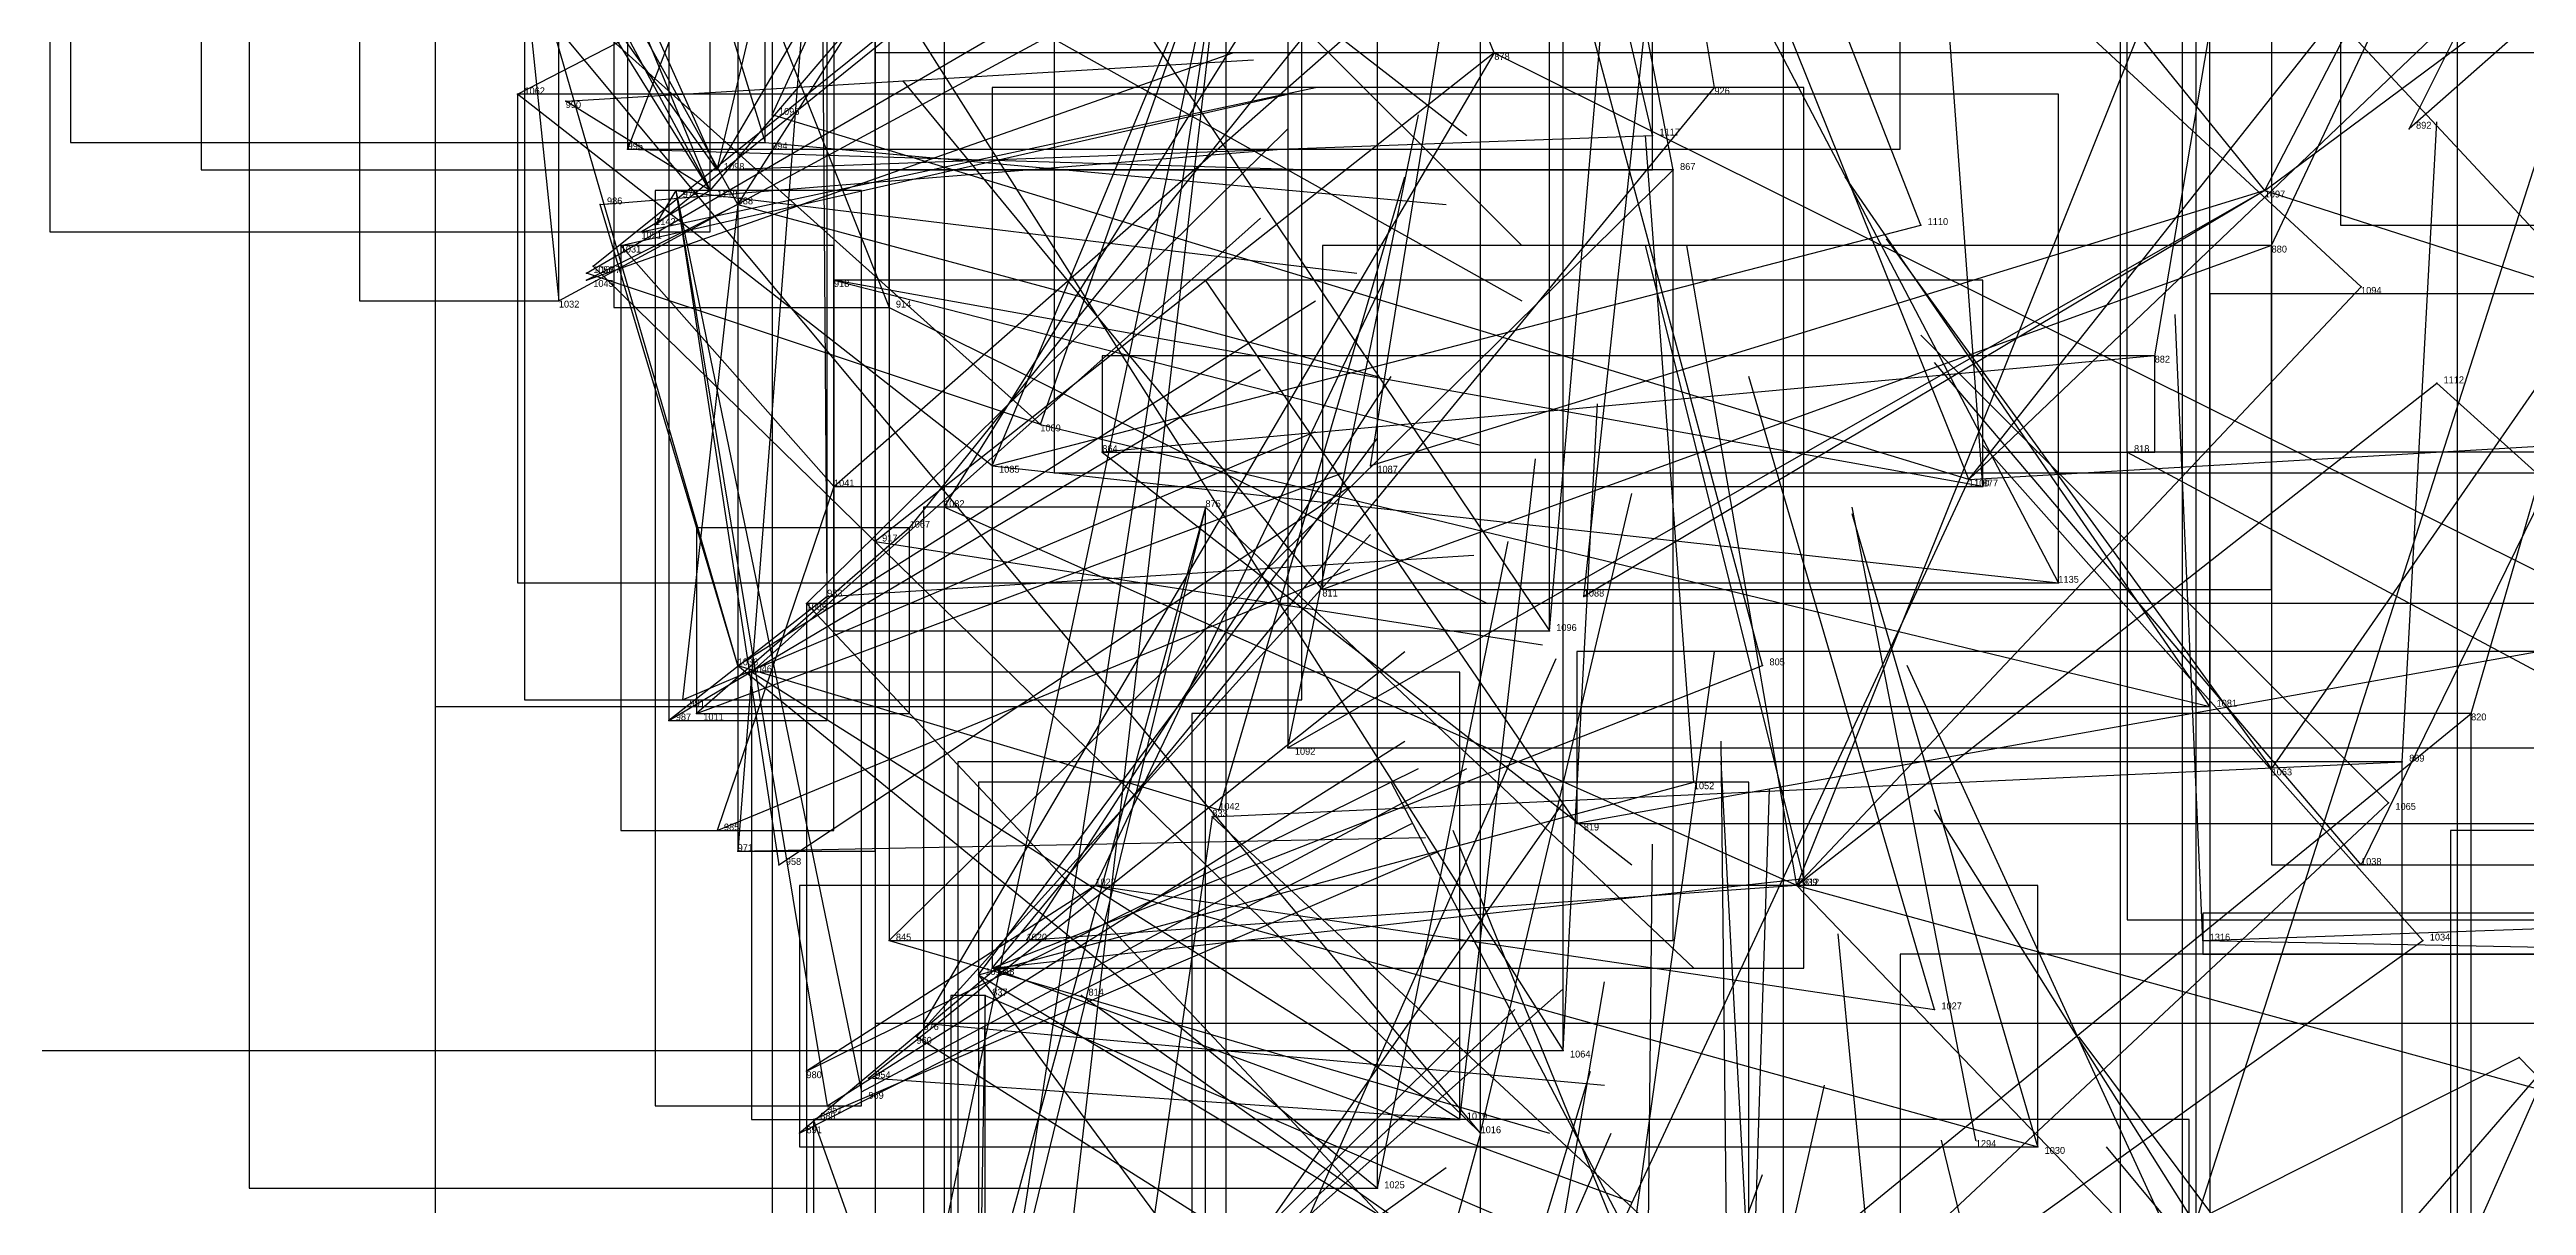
# Model space of a CAD drawing. Extents: x 59.1 to 70.8, y 600.3 to 605.1.
# Drawn here: x 67.987 to 68.3471, y 601.6975 to 601.8655 of the extents above; entities that cross this region are included whole.
import ezdxf

# ---------------------------------------------------------------- set-up
doc = ezdxf.new("R2010")
doc.units = 0
for name, color, linetype in [('Clients', 3, 'CONTINUOUS'), ('Facilities', 3, 'CONTINUOUS'), ('Facilities_lines', 3, 'CONTINUOUS'), ('Min_max_boxes', 1, 'CONTINUOUS'), ('Normals', 1, 'CONTINUOUS'), ('Source_points', 5, 'CONTINUOUS'), ('Text', 3, 'CONTINUOUS')]:
    doc.layers.add(name, color=color, linetype=linetype)

msp = doc.modelspace()

# ---------------------------------------------------------------- linework, layer by layer
at = {"layer": 'Clients', "color": 5}
for p in [(68.229, 601.86, 446.252), (68.055, 601.859, 446.973), (68.062, 601.858, 446.744), (68.092, 601.856, 447.238), (68.22, 601.853, 447.272), (68.33, 601.854, 446.239), (68.071, 601.851, 446.668), (68.091, 601.852, 446.602), (68.223, 601.848, 446.163), (68.067, 601.843, 446.654), (68.073, 601.839, 446.671), (68.075, 601.84, 447.054), (68.259, 601.84, 447.202), (68.07, 601.837, 446.737), (68.065, 601.833, 446.929), (68.065, 601.832, 446.804), (68.066, 601.834, 446.992), (68.101, 601.832, 446.442), (68.323, 601.831, 447.053), (68.061, 601.829, 446.867), (68.109, 601.828, 446.366), (68.334, 601.817, 446.995), (68.14, 601.807, 446.215), (68.179, 601.805, 447.092), (68.117, 601.799, 447.045), (68.107, 601.794, 446.409), (68.279, 601.788, 447.037), (68.097, 601.785, 446.924), (68.172, 601.787, 445.991), (68.21, 601.786, 447.026), (68.205, 601.781, 447.034), (68.089, 601.775, 446.862), (68.236, 601.776, 445.965), (68.079, 601.771, 446.677), (68.301, 601.77, 446.977), (68.077, 601.768, 446.74), (68.081, 601.769, 446.613), (68.339, 601.769, 445.899), (68.167, 601.764, 447.037), (68.226, 601.759, 446.974), (68.31, 601.761, 446.918), (68.329, 601.762, 445.825), (68.157, 601.755, 446.978), (68.327, 601.756, 446.837), (68.084, 601.752, 446.553), (68.209, 601.753, 445.898), (68.087, 601.749, 446.401), (68.093, 601.747, 446.706), (68.242, 601.745, 445.762), (68.323, 601.747, 446.859), (68.129, 601.736, 446.858), (68.332, 601.736, 446.802), (68.114, 601.724, 446.228), (68.261, 601.726, 446.858), (68.113, 601.722, 446.739), (68.207, 601.72, 446.937), (68.346, 601.719, 446.741), (68.097, 601.717, 446.499), (68.106, 601.716, 446.678), (68.1, 601.712, 446.618), (68.105, 601.714, 446.552), (68.098, 601.71, 446.427), (68.096, 601.708, 446.488), (68.276, 601.706, 446.797), (68.18, 601.7, 446.82)]:
    msp.add_point(p, dxfattribs=at)
at = {"layer": 'Facilities', "color": 3}
for p in [(68.197, 601.865, 446.239), (68.078, 601.845, 446.594), (68.083, 601.845, 447.113), (68.084, 601.848, 447.175), (68.309, 601.845, 447.115), (68.087, 601.843, 446.516), (68.31, 601.837, 446.171), (68.293, 601.821, 446.099), (68.131, 601.811, 447.164), (68.289, 601.807, 445.937), (68.101, 601.802, 446.886), (68.124, 601.805, 447.105), (68.266, 601.803, 447.095), (68.268, 601.802, 446.03), (68.155, 601.799, 446.139), (68.112, 601.796, 446.984), (68.1, 601.786, 446.477), (68.087, 601.776, 446.802), (68.156, 601.754, 446.081), (68.139, 601.744, 446.92), (68.241, 601.744, 446.915), (68.109, 601.736, 446.174), (68.3, 601.736, 445.761), (68.122, 601.731, 446.797), (68.124, 601.732, 446.158), (68.123, 601.728, 446.023), (68.137, 601.728, 445.92), (68.192, 601.71, 446.88), (68.195, 601.708, 446.769), (68.267, 601.707, 445.695)]:
    msp.add_point(p, dxfattribs=at)
at = {"layer": 'Facilities_lines', "color": 3}
for p, q in [((68.032, 602.11, 447.333), (68.061, 601.829, 446.867)), ((68.084, 601.848, 447.175), (68.134, 602.059, 447.811)), ((68.087, 601.776, 446.802), (68.016, 602.021, 447.135)), ((68.084, 601.848, 447.175), (68.009, 602.016, 447.389)), ((68.083, 601.845, 447.113), (68.012, 602.017, 447.452)), ((68.107, 602.006, 446.793), (68.087, 601.749, 446.401)), ((68.083, 601.845, 447.113), (67.987, 602, 447.271)), ((68.127, 601.996, 446.718), (68.071, 601.851, 446.668)), ((68.087, 601.843, 446.516), (68.169, 601.971, 446.566)), ((68.049, 601.969, 447.459), (68.207, 601.72, 446.937)), ((68.309, 601.845, 447.115), (68.367, 601.957, 447.069)), ((68.083, 601.845, 447.113), (68.025, 601.953, 447.089)), ((68.084, 601.848, 447.175), (68.017, 601.943, 447.155)), ((68.101, 601.936, 447.301), (68.205, 601.781, 447.034)), ((68.241, 601.744, 446.915), (68.314, 601.926, 447.292)), ((68.1, 601.786, 446.477), (68.099, 601.923, 446.617)), ((68.074, 601.907, 447.115), (68.091, 601.852, 446.602)), ((68.285, 601.907, 446.386), (68.381, 601.804, 446.197)), ((68.078, 601.906, 446.915), (68.109, 601.828, 446.366)), ((68.309, 601.845, 447.115), (68.387, 601.903, 446.929)), ((68.087, 601.843, 446.516), (68.056, 601.899, 446.899)), ((68.266, 601.803, 447.095), (68.342, 601.899, 447.115)), ((68.195, 601.708, 446.769), (68.043, 601.89, 447.154)), ((68.131, 601.811, 447.164), (68.043, 601.89, 447.092)), ((68.372, 601.891, 446.537), (68.33, 601.854, 446.239)), ((68.158, 601.888, 446.389), (68.107, 601.646, 445.939)), ((68.158, 601.888, 446.389), (68.122, 601.653, 446.01)), ((68.158, 601.888, 446.389), (68.122, 601.577, 445.775)), ((68.266, 601.803, 447.095), (68.353, 601.886, 447.056)), ((68.357, 601.876, 447.104), (68.297, 601.689, 446.738)), ((68.197, 601.865, 446.239), (68.107, 601.794, 446.409)), ((68.197, 601.865, 446.239), (68.114, 601.724, 446.228)), ((68.197, 601.865, 446.239), (68.358, 601.785, 446.048)), ((68.124, 601.732, 446.158), (68.229, 601.86, 446.252)), ((68.124, 601.805, 447.105), (68.055, 601.859, 446.973)), ((68.083, 601.845, 447.113), (68.062, 601.858, 446.744)), ((68.266, 601.803, 447.095), (68.092, 601.856, 447.238)), ((68.378, 601.859, 446.877), (68.31, 601.761, 446.918)), ((68.378, 601.859, 446.877), (68.323, 601.747, 446.859)), ((68.084, 601.848, 447.175), (68.22, 601.853, 447.272)), ((68.083, 601.845, 447.113), (68.073, 601.839, 446.671)), ((68.078, 601.845, 446.594), (68.075, 601.84, 447.054)), ((68.078, 601.845, 446.594), (68.105, 601.714, 446.552)), ((68.078, 601.845, 446.594), (68.1, 601.712, 446.618)), ((68.078, 601.845, 446.594), (68.093, 601.747, 446.706)), ((68.109, 601.736, 446.174), (68.223, 601.848, 446.163)), ((68.309, 601.845, 447.115), (68.167, 601.764, 447.037)), ((68.309, 601.845, 447.115), (68.179, 601.805, 447.092)), ((68.309, 601.845, 447.115), (68.21, 601.786, 447.026)), ((68.309, 601.845, 447.115), (68.396, 601.817, 446.747)), ((68.087, 601.843, 446.516), (68.065, 601.832, 446.804)), ((68.087, 601.776, 446.802), (68.067, 601.843, 446.654)), ((68.087, 601.843, 446.516), (68.079, 601.771, 446.677)), ((68.124, 601.805, 447.105), (68.259, 601.84, 447.202)), ((68.101, 601.802, 446.886), (68.07, 601.837, 446.737)), ((68.31, 601.837, 446.171), (68.172, 601.787, 445.991)), ((68.131, 601.811, 447.164), (68.065, 601.833, 446.929)), ((68.195, 601.708, 446.769), (68.066, 601.834, 446.992)), ((68.268, 601.802, 446.03), (68.101, 601.832, 446.442)), ((68.241, 601.744, 446.915), (68.323, 601.831, 447.053)), ((68.293, 601.821, 446.099), (68.14, 601.807, 446.215)), ((68.241, 601.744, 446.915), (68.334, 601.817, 446.995)), ((68.131, 601.811, 447.164), (68.301, 601.77, 446.977)), ((68.266, 601.803, 447.095), (68.386, 601.81, 446.829)), ((68.289, 601.807, 445.937), (68.416, 601.739, 446.057)), ((68.101, 601.802, 446.886), (68.084, 601.752, 446.553)), ((68.124, 601.805, 447.105), (68.279, 601.788, 447.037)), ((68.266, 601.803, 447.095), (68.183, 601.625, 446.582)), ((68.155, 601.799, 446.139), (68.114, 601.649, 446.142)), ((68.241, 601.744, 446.915), (68.117, 601.799, 447.045)), ((68.155, 601.799, 446.139), (68.119, 601.651, 446.078)), ((68.112, 601.796, 446.984), (68.081, 601.769, 446.613)), ((68.1, 601.786, 446.477), (68.077, 601.768, 446.74)), ((68.219, 601.655, 446.695), (68.097, 601.785, 446.924)), ((68.349, 601.778, 445.973), (68.209, 601.753, 445.898)), ((68.087, 601.776, 446.802), (68.18, 601.7, 446.82)), ((68.087, 601.776, 446.802), (68.157, 601.755, 446.978)), ((68.192, 601.71, 446.88), (68.089, 601.775, 446.862)), ((68.124, 601.732, 446.158), (68.236, 601.776, 445.965)), ((68.376, 601.776, 446.702), (68.299, 601.602, 446.477)), ((68.153, 601.617, 445.485), (68.339, 601.769, 445.899)), ((68.389, 601.763, 446.641), (68.312, 601.674, 446.68)), ((68.122, 601.731, 446.797), (68.226, 601.759, 446.974)), ((68.156, 601.754, 446.081), (68.329, 601.762, 445.825)), ((68.219, 601.655, 446.695), (68.327, 601.756, 446.837)), ((68.156, 601.754, 446.081), (68.119, 601.5, 445.538)), ((68.124, 601.732, 446.158), (68.242, 601.745, 445.762)), ((68.139, 601.744, 446.92), (68.096, 601.708, 446.488)), ((68.139, 601.744, 446.92), (68.097, 601.717, 446.499)), ((68.241, 601.744, 446.915), (68.129, 601.736, 446.858)), ((68.139, 601.744, 446.92), (68.261, 601.726, 446.858)), ((68.139, 601.744, 446.92), (68.276, 601.706, 446.797)), ((68.241, 601.744, 446.915), (68.368, 601.612, 446.387)), ((68.241, 601.744, 446.915), (68.354, 601.713, 446.684)), ((68.3, 601.736, 445.761), (68.411, 601.74, 445.995)), ((68.219, 601.655, 446.695), (68.332, 601.736, 446.802)), ((68.3, 601.736, 445.761), (68.405, 601.734, 445.98)), ((68.122, 601.731, 446.797), (68.234, 601.664, 446.654)), ((68.122, 601.731, 446.797), (68.23, 601.585, 446.418)), ((68.123, 601.728, 446.023), (68.118, 601.425, 445.438)), ((68.219, 601.655, 446.695), (68.113, 601.722, 446.739)), ((68.219, 601.655, 446.695), (68.346, 601.719, 446.741)), ((68.192, 601.71, 446.88), (68.106, 601.716, 446.678)), ((68.182, 601.476, 445.993), (68.098, 601.71, 446.427)), ((68.195, 601.708, 446.769), (68.142, 601.517, 446.044))]:
    msp.add_line(p, q, dxfattribs=at)
at = {"layer": 'Min_max_boxes', "color": 1}
for p, q in [((68.207, 601.72, 446.937), (68.207, 602.227, 446.937)), ((68.207, 601.72, 447.781), (68.207, 602.227, 447.781)), ((68.032, 602.11, 446.867), (68.032, 601.829, 446.867)), ((68.032, 602.11, 447.333), (68.032, 601.829, 447.333)), ((68.061, 601.829, 446.867), (68.061, 602.11, 446.867)), ((68.061, 601.829, 447.333), (68.061, 602.11, 447.333)), ((68.288, 602.09, 445.862), (68.288, 601.607, 445.862)), ((68.288, 602.09, 447.04), (68.288, 601.607, 447.04)), ((67.99, 602.08, 446.602), (67.99, 601.852, 446.602)), ((67.99, 602.08, 447.389), (67.99, 601.852, 447.389)), ((68.091, 601.852, 446.602), (68.091, 602.08, 446.602)), ((68.091, 601.852, 447.389), (68.091, 602.08, 447.389)), ((68.32, 602.069, 446.702), (68.32, 601.84, 446.702)), ((68.32, 602.069, 447.292), (68.32, 601.84, 447.292)), ((68.071, 602.065, 446.668), (68.071, 601.851, 446.668)), ((68.071, 602.065, 446.895), (68.071, 601.851, 446.895)), ((68.256, 601.851, 446.668), (68.256, 602.065, 446.668)), ((68.256, 601.851, 446.895), (68.256, 602.065, 446.895)), ((68.009, 602.059, 447.155), (68.009, 601.848, 447.155)), ((68.009, 602.059, 447.811), (68.009, 601.848, 447.811)), ((68.22, 601.848, 447.155), (68.22, 602.059, 447.155)), ((68.22, 601.848, 447.811), (68.22, 602.059, 447.811)), ((68.239, 602.051, 445.913), (68.239, 601.671, 445.913)), ((68.239, 602.051, 446.82), (68.239, 601.671, 446.82)), ((68.31, 602.045, 446.422), (68.31, 601.747, 446.422)), ((68.31, 602.045, 447.122), (68.31, 601.747, 447.122)), ((68.069, 602.03, 446.366), (68.069, 601.828, 446.366)), ((68.069, 602.03, 446.94), (68.069, 601.828, 446.94)), ((68.109, 601.828, 446.366), (68.109, 602.03, 446.366)), ((68.109, 601.828, 446.94), (68.109, 602.03, 446.94)), ((68.016, 602.021, 446.654), (68.016, 601.7, 446.654)), ((68.016, 602.021, 447.135), (68.016, 601.7, 447.135)), ((68.18, 601.7, 446.654), (68.18, 602.021, 446.654)), ((68.18, 601.7, 447.135), (68.18, 602.021, 447.135)), ((67.987, 602.017, 446.671), (67.987, 601.839, 446.671)), ((67.987, 602.017, 447.452), (67.987, 601.839, 447.452)), ((68.083, 601.839, 446.671), (68.083, 602.017, 446.671)), ((68.083, 601.839, 447.452), (68.083, 602.017, 447.452)), ((68.087, 602.006, 446.401), (68.087, 601.749, 446.401)), ((68.087, 602.006, 446.793), (68.087, 601.749, 446.793)), ((68.107, 601.749, 446.401), (68.107, 602.006, 446.401)), ((68.107, 601.749, 446.793), (68.107, 602.006, 446.793)), ((68.299, 601.98, 446.286), (68.299, 601.602, 446.286)), ((68.299, 601.98, 447.065), (68.299, 601.602, 447.065)), ((68.056, 601.971, 446.516), (68.056, 601.771, 446.516)), ((68.056, 601.971, 446.899), (68.056, 601.771, 446.899)), ((68.169, 601.771, 446.516), (68.169, 601.971, 446.516)), ((68.169, 601.771, 446.899), (68.169, 601.971, 446.899)), ((68.167, 601.957, 446.747), (68.167, 601.764, 446.747)), ((68.167, 601.957, 447.115), (68.167, 601.764, 447.115)), ((68.337, 601.949, 445.486), (68.337, 601.441, 445.486)), ((68.337, 601.949, 446.599), (68.337, 601.441, 446.599)), ((68.101, 601.936, 447.034), (68.101, 601.781, 447.034)), ((68.101, 601.936, 447.301), (68.101, 601.781, 447.301)), ((68.205, 601.781, 447.034), (68.205, 601.936, 447.034)), ((68.205, 601.781, 447.301), (68.205, 601.936, 447.301)), ((68.297, 601.932, 446.738), (68.297, 601.689, 446.738)), ((68.297, 601.932, 447.104), (68.297, 601.689, 447.104)), ((68.117, 601.926, 446.387), (68.117, 601.612, 446.387)), ((68.117, 601.926, 447.292), (68.117, 601.612, 447.292)), ((68.077, 601.923, 446.477), (68.077, 601.768, 446.477)), ((68.077, 601.923, 446.74), (68.077, 601.768, 446.74)), ((68.1, 601.768, 446.477), (68.1, 601.923, 446.477)), ((68.1, 601.768, 446.74), (68.1, 601.923, 446.74)), ((68.133, 601.907, 446.197), (68.133, 601.804, 446.197)), ((68.133, 601.907, 446.464), (68.133, 601.804, 446.464)), ((68.092, 601.899, 446.582), (68.092, 601.625, 446.582)), ((68.092, 601.899, 447.238), (68.092, 601.625, 447.238)), ((68.043, 601.89, 446.044), (68.043, 601.517, 446.044)), ((68.043, 601.89, 447.154), (68.043, 601.517, 447.154)), ((68.043, 601.89, 446.929), (68.043, 601.77, 446.929)), ((68.043, 601.89, 447.164), (68.043, 601.77, 447.164)), ((68.195, 601.517, 446.044), (68.195, 601.89, 446.044)), ((68.195, 601.517, 447.154), (68.195, 601.89, 447.154)), ((68.301, 601.77, 446.929), (68.301, 601.89, 446.929)), ((68.301, 601.77, 447.164), (68.301, 601.89, 447.164)), ((68.107, 601.888, 445.775), (68.107, 601.577, 445.775)), ((68.107, 601.888, 446.389), (68.107, 601.577, 446.389)), ((68.158, 601.577, 445.775), (68.158, 601.888, 445.775)), ((68.158, 601.577, 446.389), (68.158, 601.888, 446.389)), ((68.358, 601.865, 446.048), (68.107, 601.865, 446.048)), ((68.107, 601.865, 446.048), (68.107, 601.724, 446.048)), ((68.358, 601.865, 446.409), (68.107, 601.865, 446.409)), ((68.107, 601.865, 446.409), (68.107, 601.724, 446.409)), ((68.107, 601.865, 446.048), (68.107, 601.865, 446.409)), ((68.242, 601.86, 445.762), (68.124, 601.86, 445.762)), ((68.124, 601.86, 445.762), (68.124, 601.732, 445.762)), ((68.242, 601.86, 446.252), (68.124, 601.86, 446.252)), ((68.124, 601.86, 446.252), (68.124, 601.732, 446.252)), ((68.124, 601.86, 445.762), (68.124, 601.86, 446.252)), ((68.242, 601.732, 445.762), (68.242, 601.86, 445.762)), ((68.242, 601.732, 446.252), (68.242, 601.86, 446.252)), ((68.242, 601.86, 445.762), (68.242, 601.86, 446.252)), ((68.279, 601.859, 446.973), (68.055, 601.859, 446.973)), ((68.055, 601.859, 446.973), (68.055, 601.788, 446.973)), ((68.279, 601.859, 447.202), (68.055, 601.859, 447.202)), ((68.055, 601.859, 447.202), (68.055, 601.788, 447.202)), ((68.055, 601.859, 446.973), (68.055, 601.859, 447.202)), ((68.279, 601.788, 446.973), (68.279, 601.859, 446.973)), ((68.279, 601.788, 447.202), (68.279, 601.859, 447.202)), ((68.279, 601.859, 446.973), (68.279, 601.859, 447.202)), ((67.99, 601.852, 446.602), (68.091, 601.852, 446.602)), ((67.99, 601.852, 447.389), (68.091, 601.852, 447.389)), ((67.99, 601.852, 446.602), (67.99, 601.852, 447.389)), ((68.071, 601.851, 446.668), (68.256, 601.851, 446.668)), ((68.071, 601.851, 446.895), (68.256, 601.851, 446.895)), ((68.071, 601.851, 446.668), (68.071, 601.851, 446.895)), ((68.091, 601.852, 446.602), (68.091, 601.852, 447.389)), ((68.256, 601.851, 446.668), (68.256, 601.851, 446.895)), ((68.009, 601.848, 447.155), (68.22, 601.848, 447.155)), ((68.009, 601.848, 447.811), (68.22, 601.848, 447.811)), ((68.009, 601.848, 447.155), (68.009, 601.848, 447.811)), ((68.105, 601.845, 446.552), (68.075, 601.845, 446.552)), ((68.075, 601.845, 446.552), (68.075, 601.712, 446.552)), ((68.105, 601.845, 447.054), (68.075, 601.845, 447.054)), ((68.075, 601.845, 447.054), (68.075, 601.712, 447.054)), ((68.075, 601.845, 446.552), (68.075, 601.845, 447.054)), ((68.105, 601.712, 446.552), (68.105, 601.845, 446.552)), ((68.105, 601.712, 447.054), (68.105, 601.845, 447.054)), ((68.105, 601.845, 446.552), (68.105, 601.845, 447.054)), ((68.223, 601.848, 446.163), (68.109, 601.848, 446.163)), ((68.109, 601.848, 446.163), (68.109, 601.736, 446.163)), ((68.223, 601.848, 446.174), (68.109, 601.848, 446.174)), ((68.109, 601.848, 446.174), (68.109, 601.736, 446.174)), ((68.109, 601.848, 446.163), (68.109, 601.848, 446.174)), ((68.22, 601.848, 447.155), (68.22, 601.848, 447.811)), ((68.223, 601.736, 446.163), (68.223, 601.848, 446.163)), ((68.223, 601.736, 446.174), (68.223, 601.848, 446.174)), ((68.223, 601.848, 446.163), (68.223, 601.848, 446.174)), ((67.987, 601.839, 446.671), (68.083, 601.839, 446.671)), ((67.987, 601.839, 447.452), (68.083, 601.839, 447.452)), ((67.987, 601.839, 446.671), (67.987, 601.839, 447.452)), ((68.083, 601.839, 446.671), (68.083, 601.839, 447.452)), ((68.32, 601.84, 446.702), (68.394, 601.84, 446.702)), ((68.32, 601.84, 447.292), (68.394, 601.84, 447.292)), ((68.32, 601.84, 446.702), (68.32, 601.84, 447.292)), ((68.101, 601.837, 446.553), (68.07, 601.837, 446.553)), ((68.07, 601.837, 446.553), (68.07, 601.752, 446.553)), ((68.101, 601.837, 446.886), (68.07, 601.837, 446.886)), ((68.07, 601.837, 446.886), (68.07, 601.752, 446.886)), ((68.07, 601.837, 446.553), (68.07, 601.837, 446.886)), ((68.101, 601.752, 446.553), (68.101, 601.837, 446.553)), ((68.101, 601.752, 446.886), (68.101, 601.837, 446.886)), ((68.101, 601.837, 446.553), (68.101, 601.837, 446.886)), ((68.31, 601.837, 445.991), (68.172, 601.837, 445.991)), ((68.172, 601.837, 445.991), (68.172, 601.787, 445.991)), ((68.31, 601.837, 446.171), (68.172, 601.837, 446.171)), ((68.172, 601.837, 446.171), (68.172, 601.787, 446.171)), ((68.172, 601.837, 445.991), (68.172, 601.837, 446.171)), ((68.31, 601.787, 445.991), (68.31, 601.837, 445.991)), ((68.31, 601.787, 446.171), (68.31, 601.837, 446.171)), ((68.31, 601.837, 445.991), (68.31, 601.837, 446.171)), ((68.268, 601.832, 446.03), (68.101, 601.832, 446.03)), ((68.101, 601.832, 446.03), (68.101, 601.802, 446.03)), ((68.268, 601.832, 446.442), (68.101, 601.832, 446.442)), ((68.101, 601.832, 446.442), (68.101, 601.802, 446.442)), ((68.101, 601.832, 446.03), (68.101, 601.832, 446.442)), ((68.268, 601.802, 446.03), (68.268, 601.832, 446.03)), ((68.268, 601.802, 446.442), (68.268, 601.832, 446.442)), ((68.268, 601.832, 446.03), (68.268, 601.832, 446.442)), ((68.032, 601.829, 446.867), (68.061, 601.829, 446.867)), ((68.032, 601.829, 447.333), (68.061, 601.829, 447.333)), ((68.032, 601.829, 446.867), (68.032, 601.829, 447.333)), ((68.061, 601.829, 446.867), (68.061, 601.829, 447.333)), ((68.069, 601.828, 446.366), (68.109, 601.828, 446.366)), ((68.069, 601.828, 446.94), (68.109, 601.828, 446.94)), ((68.069, 601.828, 446.366), (68.069, 601.828, 446.94)), ((68.109, 601.828, 446.366), (68.109, 601.828, 446.94)), ((68.42, 601.83, 446.417), (68.301, 601.83, 446.417)), ((68.301, 601.83, 446.417), (68.301, 601.568, 446.417)), ((68.42, 601.83, 446.68), (68.301, 601.83, 446.68)), ((68.301, 601.83, 446.68), (68.301, 601.568, 446.68)), ((68.301, 601.83, 446.417), (68.301, 601.83, 446.68)), ((68.293, 601.821, 446.099), (68.14, 601.821, 446.099)), ((68.14, 601.821, 446.099), (68.14, 601.807, 446.099)), ((68.293, 601.821, 446.215), (68.14, 601.821, 446.215)), ((68.14, 601.821, 446.215), (68.14, 601.807, 446.215)), ((68.14, 601.821, 446.099), (68.14, 601.821, 446.215)), ((68.293, 601.807, 446.099), (68.293, 601.821, 446.099)), ((68.293, 601.807, 446.215), (68.293, 601.821, 446.215)), ((68.293, 601.821, 446.099), (68.293, 601.821, 446.215)), ((68.14, 601.807, 446.099), (68.293, 601.807, 446.099)), ((68.14, 601.807, 446.215), (68.293, 601.807, 446.215)), ((68.14, 601.807, 446.099), (68.14, 601.807, 446.215)), ((68.416, 601.807, 445.937), (68.289, 601.807, 445.937)), ((68.289, 601.807, 445.937), (68.289, 601.739, 445.937)), ((68.416, 601.807, 446.057), (68.289, 601.807, 446.057)), ((68.289, 601.807, 446.057), (68.289, 601.739, 446.057)), ((68.289, 601.807, 445.937), (68.289, 601.807, 446.057)), ((68.293, 601.807, 446.099), (68.293, 601.807, 446.215)), ((68.101, 601.802, 446.03), (68.268, 601.802, 446.03)), ((68.101, 601.802, 446.442), (68.268, 601.802, 446.442)), ((68.101, 601.802, 446.03), (68.101, 601.802, 446.442)), ((68.133, 601.804, 446.197), (68.381, 601.804, 446.197)), ((68.133, 601.804, 446.464), (68.381, 601.804, 446.464)), ((68.133, 601.804, 446.197), (68.133, 601.804, 446.464)), ((68.268, 601.802, 446.03), (68.268, 601.802, 446.442)), ((68.155, 601.799, 446.078), (68.114, 601.799, 446.078)), ((68.114, 601.799, 446.078), (68.114, 601.649, 446.078)), ((68.155, 601.799, 446.142), (68.114, 601.799, 446.142)), ((68.114, 601.799, 446.142), (68.114, 601.649, 446.142)), ((68.114, 601.799, 446.078), (68.114, 601.799, 446.142)), ((68.155, 601.649, 446.078), (68.155, 601.799, 446.078)), ((68.155, 601.649, 446.142), (68.155, 601.799, 446.142)), ((68.155, 601.799, 446.078), (68.155, 601.799, 446.142)), ((68.112, 601.796, 446.613), (68.081, 601.796, 446.613)), ((68.081, 601.796, 446.613), (68.081, 601.769, 446.613)), ((68.112, 601.796, 446.984), (68.081, 601.796, 446.984)), ((68.081, 601.796, 446.984), (68.081, 601.769, 446.984)), ((68.081, 601.796, 446.613), (68.081, 601.796, 446.984)), ((68.112, 601.769, 446.613), (68.112, 601.796, 446.613)), ((68.112, 601.769, 446.984), (68.112, 601.796, 446.984)), ((68.112, 601.796, 446.613), (68.112, 601.796, 446.984)), ((68.055, 601.788, 446.973), (68.279, 601.788, 446.973)), ((68.055, 601.788, 447.202), (68.279, 601.788, 447.202)), ((68.055, 601.788, 446.973), (68.055, 601.788, 447.202)), ((68.279, 601.788, 446.973), (68.279, 601.788, 447.202)), ((68.361, 601.785, 446.445), (68.097, 601.785, 446.445)), ((68.097, 601.785, 446.445), (68.097, 601.622, 446.445)), ((68.361, 601.785, 446.924), (68.097, 601.785, 446.924)), ((68.097, 601.785, 446.924), (68.097, 601.622, 446.924)), ((68.097, 601.785, 446.445), (68.097, 601.785, 446.924)), ((68.172, 601.787, 445.991), (68.31, 601.787, 445.991)), ((68.172, 601.787, 446.171), (68.31, 601.787, 446.171)), ((68.172, 601.787, 445.991), (68.172, 601.787, 446.171)), ((68.31, 601.787, 445.991), (68.31, 601.787, 446.171)), ((68.101, 601.781, 447.034), (68.205, 601.781, 447.034)), ((68.101, 601.781, 447.301), (68.205, 601.781, 447.301)), ((68.101, 601.781, 447.034), (68.101, 601.781, 447.301)), ((68.205, 601.781, 447.034), (68.205, 601.781, 447.301)), ((68.349, 601.778, 445.898), (68.209, 601.778, 445.898)), ((68.209, 601.778, 445.898), (68.209, 601.753, 445.898)), ((68.349, 601.778, 445.973), (68.209, 601.778, 445.973)), ((68.209, 601.778, 445.973), (68.209, 601.753, 445.973)), ((68.209, 601.778, 445.898), (68.209, 601.778, 445.973)), ((68.192, 601.775, 446.678), (68.089, 601.775, 446.678)), ((68.089, 601.775, 446.678), (68.089, 601.71, 446.678)), ((68.192, 601.775, 446.88), (68.089, 601.775, 446.88)), ((68.089, 601.775, 446.88), (68.089, 601.71, 446.88)), ((68.089, 601.775, 446.678), (68.089, 601.775, 446.88)), ((68.192, 601.71, 446.678), (68.192, 601.775, 446.678)), ((68.192, 601.71, 446.88), (68.192, 601.775, 446.88)), ((68.192, 601.775, 446.678), (68.192, 601.775, 446.88)), ((68.043, 601.77, 446.929), (68.301, 601.77, 446.929)), ((68.043, 601.77, 447.164), (68.301, 601.77, 447.164)), ((68.043, 601.77, 446.929), (68.043, 601.77, 447.164)), ((68.056, 601.771, 446.516), (68.169, 601.771, 446.516)), ((68.056, 601.771, 446.899), (68.169, 601.771, 446.899)), ((68.056, 601.771, 446.516), (68.056, 601.771, 446.899)), ((68.169, 601.771, 446.516), (68.169, 601.771, 446.899)), ((68.301, 601.77, 446.929), (68.301, 601.77, 447.164)), ((68.077, 601.768, 446.477), (68.1, 601.768, 446.477)), ((68.077, 601.768, 446.74), (68.1, 601.768, 446.74)), ((68.077, 601.768, 446.477), (68.077, 601.768, 446.74)), ((68.081, 601.769, 446.613), (68.112, 601.769, 446.613)), ((68.081, 601.769, 446.984), (68.112, 601.769, 446.984)), ((68.081, 601.769, 446.613), (68.081, 601.769, 446.984)), ((68.1, 601.768, 446.477), (68.1, 601.768, 446.74)), ((68.112, 601.769, 446.613), (68.112, 601.769, 446.984)), ((68.339, 601.769, 445.485), (68.153, 601.769, 445.485)), ((68.153, 601.769, 445.485), (68.153, 601.617, 445.485)), ((68.339, 601.769, 445.899), (68.153, 601.769, 445.899)), ((68.153, 601.769, 445.899), (68.153, 601.617, 445.899)), ((68.153, 601.769, 445.485), (68.153, 601.769, 445.899)), ((68.339, 601.617, 445.485), (68.339, 601.769, 445.485)), ((68.339, 601.617, 445.899), (68.339, 601.769, 445.899)), ((68.339, 601.769, 445.485), (68.339, 601.769, 445.899)), ((68.167, 601.764, 446.747), (68.396, 601.764, 446.747)), ((68.167, 601.764, 447.115), (68.396, 601.764, 447.115)), ((68.167, 601.764, 446.747), (68.167, 601.764, 447.115)), ((68.329, 601.762, 445.538), (68.119, 601.762, 445.538)), ((68.119, 601.762, 445.538), (68.119, 601.5, 445.538)), ((68.329, 601.762, 446.081), (68.119, 601.762, 446.081)), ((68.119, 601.762, 446.081), (68.119, 601.5, 446.081)), ((68.119, 601.762, 445.538), (68.119, 601.762, 446.081)), ((68.234, 601.759, 446.418), (68.122, 601.759, 446.418)), ((68.122, 601.759, 446.418), (68.122, 601.585, 446.418)), ((68.234, 601.759, 446.974), (68.122, 601.759, 446.974)), ((68.122, 601.759, 446.974), (68.122, 601.585, 446.974)), ((68.122, 601.759, 446.418), (68.122, 601.759, 446.974)), ((68.234, 601.585, 446.418), (68.234, 601.759, 446.418)), ((68.234, 601.585, 446.974), (68.234, 601.759, 446.974)), ((68.234, 601.759, 446.418), (68.234, 601.759, 446.974)), ((68.329, 601.5, 445.538), (68.329, 601.762, 445.538)), ((68.329, 601.5, 446.081), (68.329, 601.762, 446.081)), ((68.329, 601.762, 445.538), (68.329, 601.762, 446.081)), ((68.07, 601.752, 446.553), (68.101, 601.752, 446.553)), ((68.07, 601.752, 446.886), (68.101, 601.752, 446.886)), ((68.07, 601.752, 446.553), (68.07, 601.752, 446.886)), ((68.101, 601.752, 446.553), (68.101, 601.752, 446.886)), ((68.209, 601.753, 445.898), (68.349, 601.753, 445.898)), ((68.209, 601.753, 445.973), (68.349, 601.753, 445.973)), ((68.209, 601.753, 445.898), (68.209, 601.753, 445.973)), ((68.444, 601.752, 446.095), (68.336, 601.752, 446.095)), ((68.336, 601.752, 446.095), (68.336, 601.56, 446.095)), ((68.444, 601.752, 446.444), (68.336, 601.752, 446.444)), ((68.336, 601.752, 446.444), (68.336, 601.56, 446.444)), ((68.336, 601.752, 446.095), (68.336, 601.752, 446.444)), ((68.087, 601.749, 446.401), (68.107, 601.749, 446.401)), ((68.087, 601.749, 446.793), (68.107, 601.749, 446.793)), ((68.087, 601.749, 446.401), (68.087, 601.749, 446.793)), ((68.107, 601.749, 446.401), (68.107, 601.749, 446.793)), ((68.31, 601.747, 446.422), (68.41, 601.747, 446.422)), ((68.31, 601.747, 447.122), (68.41, 601.747, 447.122)), ((68.31, 601.747, 446.422), (68.31, 601.747, 447.122)), ((68.276, 601.744, 446.488), (68.096, 601.744, 446.488)), ((68.096, 601.744, 446.488), (68.096, 601.706, 446.488)), ((68.276, 601.744, 446.92), (68.096, 601.744, 446.92)), ((68.096, 601.744, 446.92), (68.096, 601.706, 446.92)), ((68.096, 601.744, 446.488), (68.096, 601.744, 446.92)), ((68.276, 601.706, 446.488), (68.276, 601.744, 446.488)), ((68.276, 601.706, 446.92), (68.276, 601.744, 446.92)), ((68.276, 601.744, 446.488), (68.276, 601.744, 446.92)), ((68.289, 601.739, 445.937), (68.416, 601.739, 445.937)), ((68.289, 601.739, 446.057), (68.416, 601.739, 446.057)), ((68.289, 601.739, 445.937), (68.289, 601.739, 446.057)), ((68.411, 601.74, 445.761), (68.3, 601.74, 445.761)), ((68.3, 601.74, 445.761), (68.3, 601.734, 445.761)), ((68.411, 601.74, 445.995), (68.3, 601.74, 445.995)), ((68.3, 601.74, 445.995), (68.3, 601.734, 445.995)), ((68.3, 601.74, 445.761), (68.3, 601.74, 445.995)), ((68.109, 601.736, 446.163), (68.223, 601.736, 446.163)), ((68.109, 601.736, 446.174), (68.223, 601.736, 446.174)), ((68.109, 601.736, 446.163), (68.109, 601.736, 446.174)), ((68.223, 601.736, 446.163), (68.223, 601.736, 446.174)), ((68.445, 601.734, 446.097), (68.256, 601.734, 446.097)), ((68.256, 601.734, 446.097), (68.256, 601.511, 446.097)), ((68.445, 601.734, 446.408), (68.256, 601.734, 446.408)), ((68.256, 601.734, 446.408), (68.256, 601.511, 446.408)), ((68.256, 601.734, 446.097), (68.256, 601.734, 446.408)), ((68.3, 601.734, 445.761), (68.411, 601.734, 445.761)), ((68.3, 601.734, 445.995), (68.411, 601.734, 445.995)), ((68.3, 601.734, 445.761), (68.3, 601.734, 445.995)), ((68.124, 601.732, 445.762), (68.242, 601.732, 445.762)), ((68.124, 601.732, 446.252), (68.242, 601.732, 446.252)), ((68.124, 601.732, 445.762), (68.124, 601.732, 446.252)), ((68.242, 601.732, 445.762), (68.242, 601.732, 446.252)), ((68.123, 601.728, 445.438), (68.118, 601.728, 445.438)), ((68.118, 601.728, 445.438), (68.118, 601.425, 445.438)), ((68.123, 601.728, 446.023), (68.118, 601.728, 446.023)), ((68.118, 601.728, 446.023), (68.118, 601.425, 446.023)), ((68.118, 601.728, 445.438), (68.118, 601.728, 446.023)), ((68.123, 601.425, 445.438), (68.123, 601.728, 445.438)), ((68.123, 601.425, 446.023), (68.123, 601.728, 446.023)), ((68.123, 601.728, 445.438), (68.123, 601.728, 446.023)), ((68.107, 601.724, 446.048), (68.358, 601.724, 446.048)), ((68.107, 601.724, 446.409), (68.358, 601.724, 446.409)), ((68.107, 601.724, 446.048), (68.107, 601.724, 446.409)), ((67.982, 601.72, 446.937), (68.207, 601.72, 446.937)), ((67.982, 601.72, 447.781), (68.207, 601.72, 447.781)), ((68.207, 601.72, 446.937), (68.207, 601.72, 447.781)), ((68.075, 601.712, 446.552), (68.105, 601.712, 446.552)), ((68.075, 601.712, 447.054), (68.105, 601.712, 447.054)), ((68.075, 601.712, 446.552), (68.075, 601.712, 447.054)), ((68.105, 601.712, 446.552), (68.105, 601.712, 447.054)), ((68.089, 601.71, 446.678), (68.192, 601.71, 446.678)), ((68.089, 601.71, 446.88), (68.192, 601.71, 446.88)), ((68.089, 601.71, 446.678), (68.089, 601.71, 446.88)), ((68.298, 601.71, 445.822), (68.098, 601.71, 445.822)), ((68.098, 601.71, 445.822), (68.098, 601.415, 445.822)), ((68.298, 601.71, 446.71), (68.098, 601.71, 446.71)), ((68.098, 601.71, 446.71), (68.098, 601.415, 446.71)), ((68.098, 601.71, 445.822), (68.098, 601.71, 446.71)), ((68.192, 601.71, 446.678), (68.192, 601.71, 446.88)), ((68.298, 601.415, 445.822), (68.298, 601.71, 445.822)), ((68.298, 601.415, 446.71), (68.298, 601.71, 446.71)), ((68.298, 601.71, 445.822), (68.298, 601.71, 446.71)), ((68.096, 601.706, 446.488), (68.276, 601.706, 446.488)), ((68.096, 601.706, 446.92), (68.276, 601.706, 446.92)), ((68.096, 601.706, 446.488), (68.096, 601.706, 446.92)), ((68.276, 601.706, 446.488), (68.276, 601.706, 446.92)), ((68.016, 601.7, 446.654), (68.18, 601.7, 446.654)), ((68.016, 601.7, 447.135), (68.18, 601.7, 447.135)), ((68.016, 601.7, 446.654), (68.016, 601.7, 447.135)), ((68.18, 601.7, 446.654), (68.18, 601.7, 447.135))]:
    msp.add_line(p, q, dxfattribs=at)
at = {"layer": 'Normals', "color": 1}
for p, q in [((68.197, 601.865, 446.239), (68.161, 601.953, 446.208)), ((68.229, 601.86, 446.252), (68.214, 601.951, 446.214)), ((68.092, 601.856, 447.238), (68.132, 601.943, 447.21)), ((68.22, 601.853, 447.272), (68.199, 601.943, 447.234)), ((68.223, 601.848, 446.163), (68.205, 601.941, 446.13)), ((68.33, 601.854, 446.239), (68.372, 601.938, 446.205)), ((68.084, 601.848, 447.175), (68.133, 601.932, 447.151)), ((68.259, 601.84, 447.202), (68.225, 601.927, 447.167)), ((68.31, 601.837, 446.171), (68.351, 601.924, 446.143)), ((68.083, 601.845, 447.113), (68.147, 601.92, 447.099)), ((68.309, 601.845, 447.115), (68.25, 601.918, 447.079)), ((68.293, 601.821, 446.099), (68.309, 601.915, 446.069)), ((68.117, 601.912, 446.539), (68.193, 601.853, 446.567)), ((68.055, 601.859, 446.973), (68.144, 601.905, 446.971)), ((68.075, 601.84, 447.054), (68.153, 601.903, 447.047)), ((68.133, 601.905, 446.464), (68.201, 601.837, 446.491)), ((68.289, 601.807, 445.937), (68.289, 601.903, 445.908)), ((68.131, 601.811, 447.164), (68.163, 601.902, 447.137)), ((68.066, 601.834, 446.992), (68.143, 601.896, 446.978)), ((68.179, 601.805, 447.092), (68.194, 601.898, 447.057)), ((68.268, 601.802, 446.03), (68.261, 601.897, 446.001)), ((68.124, 601.805, 447.105), (68.161, 601.894, 447.078)), ((68.323, 601.831, 447.053), (68.254, 601.895, 447.02)), ((68.266, 601.803, 447.095), (68.231, 601.89, 447.061)), ((68.065, 601.833, 446.929), (68.151, 601.883, 446.922)), ((68.117, 601.799, 447.045), (68.169, 601.882, 447.026)), ((68.21, 601.786, 447.026), (68.22, 601.879, 446.99)), ((68.061, 601.829, 446.867), (68.148, 601.876, 446.853)), ((68.117, 601.876, 446.527), (68.201, 601.829, 446.554)), ((68.205, 601.781, 447.034), (68.213, 601.874, 446.997)), ((68.112, 601.796, 446.984), (68.173, 601.872, 446.963)), ((68.101, 601.802, 446.886), (68.175, 601.867, 446.869)), ((68.236, 601.776, 445.965), (68.211, 601.869, 445.937)), ((68.279, 601.788, 447.037), (68.236, 601.87, 446.999)), ((68.062, 601.858, 446.744), (68.162, 601.864, 446.75)), ((68.065, 601.832, 446.804), (68.159, 601.865, 446.8)), ((68.073, 601.839, 446.671), (68.171, 601.86, 446.674)), ((68.172, 601.787, 445.991), (68.111, 601.861, 445.963)), ((68.339, 601.769, 445.899), (68.366, 601.862, 445.875)), ((68.07, 601.837, 446.737), (68.167, 601.859, 446.742)), ((68.167, 601.764, 447.037), (68.186, 601.856, 447.002)), ((68.097, 601.785, 446.924), (68.167, 601.854, 446.904)), ((68.226, 601.759, 446.974), (68.219, 601.853, 446.941)), ((68.329, 601.762, 445.825), (68.334, 601.855, 445.788)), ((68.067, 601.843, 446.654), (68.166, 601.851, 446.663)), ((68.071, 601.851, 446.668), (68.171, 601.848, 446.674)), ((68.091, 601.852, 446.602), (68.19, 601.843, 446.612)), ((68.078, 601.845, 446.594), (68.177, 601.833, 446.605)), ((68.157, 601.755, 446.978), (68.184, 601.847, 446.95)), ((68.301, 601.77, 446.977), (68.248, 601.847, 446.941)), ((68.087, 601.843, 446.516), (68.18, 601.818, 446.544)), ((68.089, 601.775, 446.862), (68.163, 601.841, 446.848)), ((68.31, 601.761, 446.918), (68.254, 601.838, 446.888)), ((68.242, 601.745, 445.762), (68.219, 601.837, 445.729)), ((68.241, 601.744, 446.915), (68.225, 601.837, 446.881)), ((68.101, 601.832, 446.442), (68.195, 601.808, 446.467)), ((68.139, 601.744, 446.92), (68.181, 601.832, 446.897)), ((68.209, 601.753, 445.898), (68.155, 601.832, 445.87)), ((68.087, 601.776, 446.802), (68.171, 601.829, 446.793)), ((68.109, 601.828, 446.366), (68.196, 601.785, 446.391)), ((68.3, 601.736, 445.761), (68.296, 601.827, 445.721)), ((68.327, 601.756, 446.837), (68.259, 601.824, 446.81)), ((68.323, 601.747, 446.859), (68.261, 601.82, 446.831)), ((68.077, 601.768, 446.74), (68.163, 601.819, 446.733)), ((68.129, 601.736, 446.858), (68.182, 601.818, 446.837)), ((68.261, 601.726, 446.858), (68.234, 601.818, 446.829)), ((68.334, 601.817, 446.995), (68.405, 601.753, 447.023)), ((68.207, 601.72, 446.937), (68.212, 601.814, 446.905)), ((68.079, 601.771, 446.677), (68.171, 601.81, 446.674)), ((68.122, 601.731, 446.797), (68.18, 601.809, 446.773)), ((68.14, 601.807, 446.215), (68.217, 601.747, 446.237)), ((68.192, 601.71, 446.88), (68.203, 601.806, 446.853)), ((68.332, 601.736, 446.802), (68.268, 601.808, 446.777)), ((68.081, 601.769, 446.613), (68.175, 601.804, 446.608)), ((68.093, 601.747, 446.706), (68.176, 601.802, 446.699)), ((68.155, 601.799, 446.139), (68.226, 601.732, 446.158)), ((68.195, 601.708, 446.769), (68.217, 601.801, 446.739)), ((68.267, 601.707, 445.695), (68.249, 601.799, 445.66)), ((68.113, 601.722, 446.739), (68.179, 601.795, 446.722)), ((68.276, 601.706, 446.797), (68.249, 601.798, 446.769)), ((68.1, 601.786, 446.477), (68.194, 601.792, 446.511)), ((68.107, 601.794, 446.409), (68.204, 601.779, 446.427)), ((68.18, 601.7, 446.82), (68.199, 601.794, 446.792)), ((68.084, 601.752, 446.553), (68.176, 601.79, 446.557)), ((68.106, 601.716, 446.678), (68.184, 601.778, 446.669)), ((68.167, 601.689, 446.762), (68.206, 601.777, 446.735)), ((68.216, 601.684, 446.71), (68.229, 601.778, 446.678)), ((68.297, 601.689, 446.738), (68.257, 601.776, 446.71)), ((68.1, 601.712, 446.618), (68.184, 601.765, 446.612)), ((68.231, 601.67, 446.616), (68.23, 601.765, 446.586)), ((68.097, 601.717, 446.499), (68.186, 601.761, 446.494)), ((68.105, 601.714, 446.552), (68.193, 601.761, 446.547)), ((68.226, 601.675, 445.634), (68.182, 601.759, 445.603)), ((68.235, 601.668, 446.753), (68.23, 601.762, 446.72)), ((68.151, 601.676, 446.703), (68.207, 601.756, 446.679)), ((68.234, 601.664, 446.654), (68.237, 601.758, 446.621)), ((68.312, 601.674, 446.68), (68.261, 601.755, 446.651)), ((68.096, 601.708, 446.488), (68.185, 601.753, 446.483)), ((68.156, 601.754, 446.081), (68.228, 601.687, 446.096)), ((68.228, 601.661, 445.495), (68.191, 601.752, 445.474)), ((68.087, 601.749, 446.401), (68.187, 601.751, 446.41)), ((68.098, 601.71, 446.427), (68.189, 601.749, 446.414)), ((68.219, 601.655, 446.695), (68.22, 601.75, 446.664)), ((68.256, 601.644, 446.593), (68.247, 601.737, 446.558)), ((68.109, 601.736, 446.174), (68.205, 601.708, 446.181)), ((68.124, 601.732, 446.158), (68.217, 601.698, 446.167)), ((68.197, 601.636, 446.64), (68.213, 601.73, 446.609)), ((68.123, 601.728, 446.023), (68.214, 601.689, 446.032)), ((68.133, 601.663, 446.582), (68.207, 601.729, 446.567)), ((68.137, 601.728, 445.92), (68.216, 601.672, 445.945)), ((68.114, 601.724, 446.228), (68.213, 601.715, 446.235)), ((68.128, 601.658, 446.522), (68.2, 601.726, 446.508)), ((68.122, 601.653, 446.461), (68.192, 601.722, 446.44)), ((68.339, 601.646, 446.563), (68.282, 601.722, 446.533)), ((68.346, 601.719, 446.741), (68.414, 601.649, 446.764)), ((68.183, 601.625, 446.582), (68.211, 601.717, 446.554)), ((68.224, 601.622, 446.449), (68.245, 601.715, 446.419)), ((68.175, 601.619, 446.523), (68.214, 601.708, 446.498)), ((68.284, 601.617, 446.535), (68.262, 601.707, 446.498)), ((68.347, 601.633, 446.506), (68.286, 601.706, 446.475)), ((68.109, 601.645, 446.338), (68.19, 601.703, 446.327)), ((68.203, 601.613, 446.476), (68.236, 601.702, 446.446))]:
    msp.add_line(p, q, dxfattribs=at)
at = {"layer": 'Source_points', "color": 5}
for p in [(68.197, 601.865, 446.239), (68.229, 601.86, 446.252), (68.055, 601.859, 446.973), (68.062, 601.858, 446.744), (68.092, 601.856, 447.238), (68.22, 601.853, 447.272), (68.33, 601.854, 446.239), (68.071, 601.851, 446.668), (68.091, 601.852, 446.602), (68.078, 601.845, 446.594), (68.083, 601.845, 447.113), (68.084, 601.848, 447.175), (68.223, 601.848, 446.163), (68.309, 601.845, 447.115), (68.067, 601.843, 446.654), (68.087, 601.843, 446.516), (68.073, 601.839, 446.671), (68.075, 601.84, 447.054), (68.259, 601.84, 447.202), (68.07, 601.837, 446.737), (68.31, 601.837, 446.171), (68.065, 601.833, 446.929), (68.065, 601.832, 446.804), (68.066, 601.834, 446.992), (68.101, 601.832, 446.442), (68.323, 601.831, 447.053), (68.061, 601.829, 446.867), (68.109, 601.828, 446.366), (68.293, 601.821, 446.099), (68.334, 601.817, 446.995), (68.131, 601.811, 447.164), (68.14, 601.807, 446.215), (68.289, 601.807, 445.937), (68.101, 601.802, 446.886), (68.124, 601.805, 447.105), (68.179, 601.805, 447.092), (68.266, 601.803, 447.095), (68.268, 601.802, 446.03), (68.117, 601.799, 447.045), (68.155, 601.799, 446.139), (68.112, 601.796, 446.984), (68.107, 601.794, 446.409), (68.279, 601.788, 447.037), (68.097, 601.785, 446.924), (68.1, 601.786, 446.477), (68.172, 601.787, 445.991), (68.21, 601.786, 447.026), (68.205, 601.781, 447.034), (68.087, 601.776, 446.802), (68.089, 601.775, 446.862), (68.236, 601.776, 445.965), (68.079, 601.771, 446.677), (68.301, 601.77, 446.977), (68.077, 601.768, 446.74), (68.081, 601.769, 446.613), (68.339, 601.769, 445.899), (68.167, 601.764, 447.037), (68.226, 601.759, 446.974), (68.31, 601.761, 446.918), (68.329, 601.762, 445.825), (68.157, 601.755, 446.978), (68.327, 601.756, 446.837), (68.084, 601.752, 446.553), (68.156, 601.754, 446.081), (68.209, 601.753, 445.898), (68.087, 601.749, 446.401), (68.093, 601.747, 446.706), (68.242, 601.745, 445.762), (68.323, 601.747, 446.859), (68.139, 601.744, 446.92), (68.241, 601.744, 446.915), (68.109, 601.736, 446.174), (68.129, 601.736, 446.858), (68.3, 601.736, 445.761), (68.332, 601.736, 446.802), (68.122, 601.731, 446.797), (68.124, 601.732, 446.158), (68.123, 601.728, 446.023), (68.137, 601.728, 445.92), (68.114, 601.724, 446.228), (68.261, 601.726, 446.858), (68.113, 601.722, 446.739), (68.207, 601.72, 446.937), (68.346, 601.719, 446.741), (68.097, 601.717, 446.499), (68.106, 601.716, 446.678), (68.1, 601.712, 446.618), (68.105, 601.714, 446.552), (68.098, 601.71, 446.427), (68.192, 601.71, 446.88), (68.096, 601.708, 446.488), (68.195, 601.708, 446.769), (68.267, 601.707, 445.695), (68.276, 601.706, 446.797), (68.18, 601.7, 446.82)]:
    msp.add_point(p, dxfattribs=at)

# ---------------------------------------------------------------- texts
at = {"layer": 'Text', "color": 3}
for s, p in [('878', (68.197, 601.864, 446.239)), ('1062', (68.056, 601.859, 446.973)), ('926', (68.229, 601.859, 446.252)), ('990', (68.062, 601.857, 446.744)), ('1095', (68.093, 601.856, 447.238)), ('1117', (68.221, 601.853, 447.272)), ('892', (68.331, 601.854, 446.239)), ('995', (68.071, 601.851, 446.668)), ('1098', (68.085, 601.848, 447.175)), ('994', (68.092, 601.851, 446.602)), ('867', (68.224, 601.848, 446.163)), ('979', (68.079, 601.844, 446.594)), ('1118', (68.084, 601.844, 447.113)), ('1097', (68.309, 601.844, 447.115)), ('986', (68.068, 601.843, 446.654)), ('988', (68.087, 601.843, 446.516)), ('1021', (68.073, 601.838, 446.671)), ('1142', (68.075, 601.84, 447.054)), ('1110', (68.26, 601.84, 447.202)), ('1031', (68.07, 601.836, 446.737)), ('880', (68.31, 601.836, 446.171)), ('1056', (68.066, 601.833, 446.929)), ('1045', (68.066, 601.831, 446.804)), ('1047', (68.067, 601.833, 446.992)), ('918', (68.101, 601.831, 446.442)), ('1094', (68.323, 601.83, 447.053)), ('1032', (68.061, 601.828, 446.867)), ('914', (68.11, 601.828, 446.366)), ('882', (68.293, 601.82, 446.099)), ('1112', (68.335, 601.817, 446.995)), ('1089', (68.131, 601.81, 447.164)), ('864', (68.14, 601.807, 446.215)), ('818', (68.29, 601.807, 445.937)), ('1041', (68.101, 601.802, 446.886)), ('1085', (68.125, 601.804, 447.105)), ('1087', (68.18, 601.804, 447.092)), ('1100', (68.266, 601.802, 447.095)), ('877', (68.268, 601.802, 446.03)), ('1082', (68.117, 601.799, 447.045)), ('875', (68.155, 601.799, 446.139)), ('917', (68.108, 601.794, 446.409)), ('1067', (68.112, 601.796, 446.984)), ('1135', (68.279, 601.788, 447.037)), ('1055', (68.097, 601.784, 446.924)), ('933', (68.1, 601.786, 446.477)), ('811', (68.172, 601.786, 445.991)), ('1088', (68.21, 601.786, 447.026)), ('1096', (68.206, 601.781, 447.034)), ('1036', (68.087, 601.776, 446.802)), ('805', (68.237, 601.776, 445.965)), ('1046', (68.089, 601.775, 446.862)), ('991', (68.08, 601.77, 446.677)), ('1081', (68.302, 601.77, 446.977)), ('987', (68.078, 601.768, 446.74)), ('1011', (68.082, 601.768, 446.613)), ('820', (68.339, 601.768, 445.899)), ('1092', (68.168, 601.763, 447.037)), ('809', (68.33, 601.762, 445.825)), ('1052', (68.226, 601.758, 446.974)), ('1063', (68.31, 601.76, 446.918)), ('833', (68.156, 601.754, 446.081)), ('1042', (68.157, 601.755, 446.978)), ('1065', (68.328, 601.755, 446.837)), ('985', (68.085, 601.752, 446.553)), ('819', (68.21, 601.752, 445.898)), ('971', (68.087, 601.749, 446.401)), ('958', (68.094, 601.747, 446.706)), ('1038', (68.323, 601.747, 446.859)), ('1022', (68.139, 601.744, 446.92)), ('1039', (68.241, 601.744, 446.915)), ('812', (68.242, 601.744, 445.762)), ('845', (68.11, 601.736, 446.174)), ('1020', (68.129, 601.736, 446.858)), ('1316', (68.301, 601.736, 445.761)), ('1034', (68.333, 601.736, 446.802)), ('1013', (68.123, 601.731, 446.797)), ('848', (68.125, 601.731, 446.158)), ('837', (68.124, 601.728, 446.023)), ('814', (68.138, 601.728, 445.92)), ('1027', (68.262, 601.726, 446.858)), ('876', (68.114, 601.723, 446.228)), ('960', (68.113, 601.721, 446.739)), ('1064', (68.208, 601.719, 446.937)), ('980', (68.097, 601.716, 446.499)), ('954', (68.107, 601.716, 446.678)), ('951', (68.1, 601.711, 446.618)), ('969', (68.106, 601.713, 446.552)), ('891', (68.097, 601.708, 446.488)), ('889', (68.099, 601.71, 446.427)), ('1019', (68.193, 601.71, 446.88)), ('1016', (68.195, 601.708, 446.769)), ('1294', (68.267, 601.706, 445.695)), ('1030', (68.277, 601.705, 446.797)), ('1025', (68.181, 601.7, 446.82))]:
    msp.add_text(s, height=0.001, dxfattribs=at).set_placement(p)

doc.saveas('drawing.dxf')
